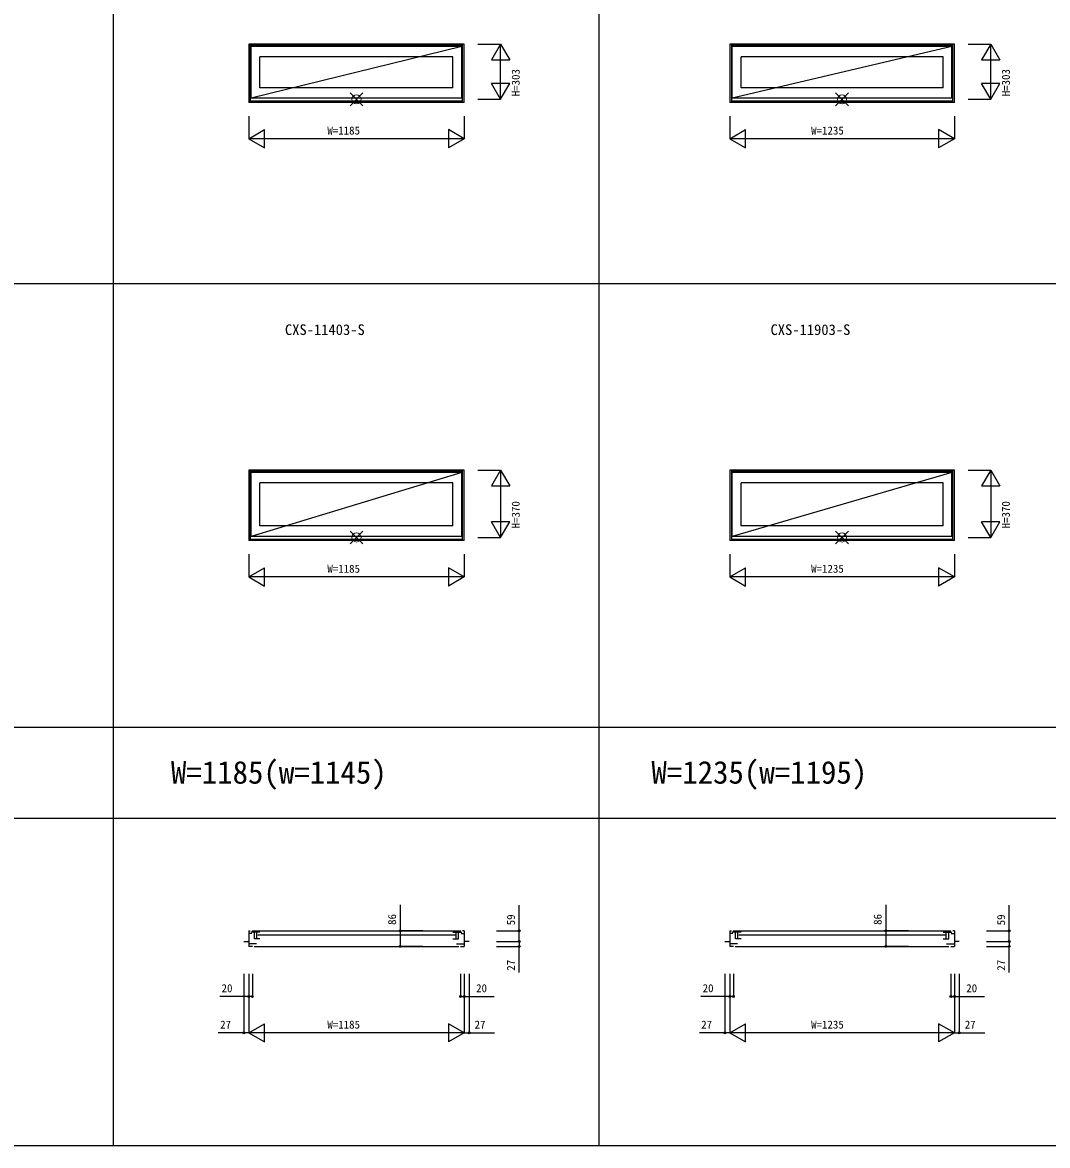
# Model space of a CAD drawing. Units: millimetres, scale not verified. Extents: x -13762 to 13750, y -10000 to 10000.
# Drawn here: x -5741 to -105, y -1925 to 4248 of the extents above; entities that cross this region are included whole.
import ezdxf
from ezdxf.enums import TextEntityAlignment as Align

# ---------------------------------------------------------------- set-up
doc = ezdxf.new("R2010")
doc.units = ezdxf.units.MM
doc.header["$LTSCALE"] = 50
for name, color, linetype in [('0-0_0', 7, 'Continuous'), ('0-1_YKK_A1', 4, 'Continuous'), ('0-2_YKK_B1', 4, 'Continuous'), ('0-4_YKK_F1', 7, 'Continuous'), ('0-6_YKK_N1', 2, 'Continuous')]:
    doc.layers.add(name, color=color, linetype=linetype)
doc.layers.add('0-5_YKK_IN', color=1, linetype='Continuous', lineweight=18)
doc.styles.add('ＭＳ ゴシック', font='')
doc.styles.get('ＭＳ ゴシック').set_extended_font_data('MS Gothic')

msp = doc.modelspace()

# ---------------------------------------------------------------- linework, layer by layer
at = {"layer": '0-1_YKK_A1'}
for p, q in [((-4488.5, 4128.75), (-4488.5, 3808.75)), ((-3321.5, 4121.25), (-4488.5, 4121.25)), ((-3326.5, 4116.25), (-4483.5, 4116.25)), ((-3326.5, 3831.25), (-3326.5, 4116.25)), ((-3321.5, 3808.75), (-3321.5, 4128.75)), ((-3312.5, 3808.75), (-3312.5, 4128.75)), ((-1843.5, 4128.75), (-1843.5, 3808.75)), ((-626.5, 4121.25), (-1843.5, 4121.25)), ((-631.5, 4116.25), (-1838.5, 4116.25)), ((-631.5, 3831.25), (-631.5, 4116.25)), ((-626.5, 3808.75), (-626.5, 4128.75)), ((-617.5, 3808.75), (-617.5, 4128.75)), ((-3374.5, 4058.25), (-4435.5, 4058.25)), ((-4435.5, 3889.25), (-4435.5, 4058.25)), ((-3374.5, 3889.25), (-3374.5, 4058.25)), ((-679.5, 4058.25), (-1790.5, 4058.25)), ((-1790.5, 3889.25), (-1790.5, 4058.25)), ((-679.5, 3889.25), (-679.5, 4058.25)), ((-3374.5, 3889.25), (-4435.5, 3889.25)), ((-679.5, 3889.25), (-1790.5, 3889.25)), ((-3326.5, 3831.25), (-4483.5, 3831.25)), ((-631.5, 3831.25), (-1838.5, 3831.25)), ((-3312.5, 3808.75), (-4497.5, 3808.75)), ((-3321.5, 3814.75), (-4488.5, 3814.75)), ((-617.5, 3808.75), (-1852.5, 3808.75)), ((-626.5, 3814.75), (-1843.5, 3814.75)), ((-4488.5, 1787.25), (-4488.5, 1400.25)), ((-3321.5, 1779.75), (-4488.5, 1779.75)), ((-3326.5, 1774.75), (-4483.5, 1774.75)), ((-3326.5, 1422.75), (-3326.5, 1774.75)), ((-3321.5, 1400.25), (-3321.5, 1787.25)), ((-3312.5, 1400.25), (-3312.5, 1787.25)), ((-1843.5, 1787.25), (-1843.5, 1400.25)), ((-626.5, 1779.75), (-1843.5, 1779.75)), ((-631.5, 1774.75), (-1838.5, 1774.75)), ((-631.5, 1422.75), (-631.5, 1774.75)), ((-626.5, 1400.25), (-626.5, 1787.25)), ((-617.5, 1400.25), (-617.5, 1787.25)), ((-3374.5, 1716.75), (-4435.5, 1716.75)), ((-4435.5, 1480.75), (-4435.5, 1716.75)), ((-3374.5, 1480.75), (-3374.5, 1716.75)), ((-679.5, 1716.75), (-1790.5, 1716.75)), ((-1790.5, 1480.75), (-1790.5, 1716.75)), ((-679.5, 1480.75), (-679.5, 1716.75)), ((-3326.5, 1422.75), (-4483.5, 1422.75)), ((-3374.5, 1480.75), (-4435.5, 1480.75)), ((-631.5, 1422.75), (-1838.5, 1422.75)), ((-679.5, 1480.75), (-1790.5, 1480.75)), ((-3312.5, 1400.25), (-4497.5, 1400.25)), ((-3321.5, 1406.25), (-4488.5, 1406.25)), ((-617.5, 1400.25), (-1852.5, 1400.25)), ((-626.5, 1406.25), (-1843.5, 1406.25))]:
    msp.add_line(p, q, dxfattribs=at)
for points in [[(-3312.5, 4128.75), (-4497.5, 4128.75), (-4497.5, 3808.75)], [(-3326.5, 4116.25), (-4483.5, 3831.25), (-4483.5, 4116.25)], [(-617.5, 4128.75), (-1852.5, 4128.75), (-1852.5, 3808.75)], [(-631.5, 4116.25), (-1838.5, 3831.25), (-1838.5, 4116.25)], [(-3312.5, 1787.25), (-4497.5, 1787.25), (-4497.5, 1400.25)], [(-3326.5, 1774.75), (-4483.5, 1422.75), (-4483.5, 1774.75)], [(-617.5, 1787.25), (-1852.5, 1787.25), (-1852.5, 1400.25)], [(-631.5, 1774.75), (-1838.5, 1422.75), (-1838.5, 1774.75)]]:
    msp.add_lwpolyline(points, dxfattribs=at)
at = {"layer": '0-2_YKK_B1'}
for p, q in [((-4497.5, -744.5), (-4488.5, -744.5)), ((-4497.5, -744.5), (-4497.5, -830.5)), ((-4480.5, -760), (-4497.5, -760)), ((-4435.5, -752), (-4483.5, -752)), ((-4478.5, -744.5), (-3331.5, -744.5)), ((-4453, -788), (-4453, -752)), ((-3362.5, -768.5), (-4447.5, -768.5)), ((-3374.5, -752), (-3326.5, -752)), ((-3357, -788), (-3357, -752)), ((-3329.5, -760), (-3312.5, -760)), ((-3312.5, -744.5), (-3321.5, -744.5)), ((-3312.5, -744.5), (-3312.5, -830.5)), ((-1852.5, -744.5), (-1843.5, -744.5)), ((-1852.5, -744.5), (-1852.5, -830.5)), ((-1835.5, -760), (-1852.5, -760)), ((-1790.5, -752), (-1838.5, -752)), ((-1833.5, -744.5), (-636.5, -744.5)), ((-1808, -788), (-1808, -752)), ((-667.5, -768.5), (-1802.5, -768.5)), ((-679.5, -752), (-631.5, -752)), ((-662, -788), (-662, -752)), ((-634.5, -760), (-617.5, -760)), ((-617.5, -744.5), (-626.5, -744.5)), ((-617.5, -744.5), (-617.5, -830.5)), ((-4524.5, -803.5), (-4497.5, -803.5)), ((-4455, -817), (-4497.5, -817)), ((-4477.5, -830.5), (-4497.5, -830.5)), ((-4467.5, -830.5), (-3342.5, -830.5)), ((-3355, -817), (-3312.5, -817)), ((-3332.5, -830.5), (-3312.5, -830.5)), ((-3285.5, -803.5), (-3312.5, -803.5)), ((-1879.5, -803.5), (-1852.5, -803.5)), ((-1810, -817), (-1852.5, -817)), ((-1832.5, -830.5), (-1852.5, -830.5)), ((-1822.5, -830.5), (-647.5, -830.5)), ((-660, -817), (-617.5, -817)), ((-637.5, -830.5), (-617.5, -830.5)), ((-590.5, -803.5), (-617.5, -803.5))]:
    msp.add_line(p, q, dxfattribs=at)
for points in [[(-4435.5, -788), (-4466.5, -788), (-4466.5, -752)], [(-3374.5, -788), (-3343.5, -788), (-3343.5, -752)], [(-1790.5, -788), (-1821.5, -788), (-1821.5, -752)], [(-679.5, -788), (-648.5, -788), (-648.5, -752)]]:
    msp.add_lwpolyline(points, dxfattribs=at)
at = {"layer": '0-4_YKK_F1'}
for p, q in [((-5240, -1925), (-5240, 9500)), ((-2570, -1925), (-2570, 9500)), ((-13750, 2812.5), (7910, 2812.5)), ((-13750, 375), (7910, 375)), ((-13750, -125), (7910, -125)), ((-13750, -1925), (7910, -1925))]:
    msp.add_line(p, q, dxfattribs=at)
at = {"layer": '0-5_YKK_IN'}
for p, q in [((-3940.36, 3790.39), (-3869.64, 3861.11)), ((-3940.36, 3861.11), (-3869.64, 3790.39)), ((-1270.36, 3790.39), (-1199.64, 3861.11)), ((-1270.36, 3861.11), (-1199.64, 3790.39)), ((-3940.36, 1381.89), (-3869.64, 1452.61)), ((-3940.36, 1452.61), (-3869.64, 1381.89)), ((-1270.36, 1381.89), (-1199.64, 1452.61)), ((-1270.36, 1452.61), (-1199.64, 1381.89))]:
    msp.add_line(p, q, dxfattribs=at)
for centre in [(-3905, 3825.75), (-1235, 3825.75), (-3905, 1417.25), (-1235, 1417.25)]:
    msp.add_circle(centre, 25, dxfattribs=at)
at = {"layer": '0-6_YKK_N1'}
for p, q in [((-3237.5, 4128.75), (-3112.5, 4128.75)), ((-3112.5, 4128.75), (-3062.5, 4042.15)), ((-542.5, 4128.75), (-417.5, 4128.75)), ((-417.5, 4128.75), (-367.5, 4042.15)), ((-3162.5, 4042.15), (-3062.5, 4042.15)), ((-467.5, 4042.15), (-367.5, 4042.15)), ((-3112.5, 3825.75), (-3162.5, 3912.35)), ((-3062.5, 3912.35), (-3162.5, 3912.35)), ((-3112.5, 3825.75), (-3062.5, 3912.35)), ((-417.5, 3825.75), (-467.5, 3912.35)), ((-367.5, 3912.35), (-467.5, 3912.35)), ((-417.5, 3825.75), (-367.5, 3912.35)), ((-3237.5, 3825.75), (-3112.5, 3825.75)), ((-542.5, 3825.75), (-417.5, 3825.75)), ((-4497.5, 3733.75), (-4497.5, 3608.75)), ((-3312.5, 3733.75), (-3312.5, 3608.75)), ((-1852.5, 3733.75), (-1852.5, 3608.75)), ((-617.5, 3733.75), (-617.5, 3608.75)), ((-4497.5, 3608.75), (-4410.9, 3658.75)), ((-4410.9, 3558.75), (-4410.9, 3658.75)), ((-3312.5, 3608.75), (-3399.1, 3658.75)), ((-3399.1, 3658.75), (-3399.1, 3558.75)), ((-1852.5, 3608.75), (-1765.9, 3658.75)), ((-1765.9, 3558.75), (-1765.9, 3658.75)), ((-617.5, 3608.75), (-704.1, 3658.75)), ((-704.1, 3658.75), (-704.1, 3558.75)), ((-4497.5, 3608.75), (-4410.9, 3558.75)), ((-3312.5, 3608.75), (-4497.5, 3608.75)), ((-3312.5, 3608.75), (-3399.1, 3558.75)), ((-1852.5, 3608.75), (-1765.9, 3558.75)), ((-617.5, 3608.75), (-1852.5, 3608.75)), ((-617.5, 3608.75), (-704.1, 3558.75)), ((-3237.5, 1787.25), (-3112.5, 1787.25)), ((-3112.5, 1787.25), (-3162.5, 1700.65)), ((-3112.5, 1787.25), (-3062.5, 1700.65)), ((-3112.5, 1787.25), (-3112.5, 1417.25)), ((-542.5, 1787.25), (-417.5, 1787.25)), ((-417.5, 1787.25), (-467.5, 1700.65)), ((-417.5, 1787.25), (-367.5, 1700.65)), ((-417.5, 1787.25), (-417.5, 1417.25)), ((-3162.5, 1700.65), (-3062.5, 1700.65)), ((-467.5, 1700.65), (-367.5, 1700.65)), ((-3112.5, 1417.25), (-3162.5, 1503.85)), ((-3062.5, 1503.85), (-3162.5, 1503.85)), ((-3112.5, 1417.25), (-3062.5, 1503.85)), ((-417.5, 1417.25), (-467.5, 1503.85)), ((-367.5, 1503.85), (-467.5, 1503.85)), ((-417.5, 1417.25), (-367.5, 1503.85)), ((-3237.5, 1417.25), (-3112.5, 1417.25)), ((-542.5, 1417.25), (-417.5, 1417.25)), ((-4497.5, 1325.25), (-4497.5, 1200.25)), ((-3312.5, 1325.25), (-3312.5, 1200.25)), ((-1852.5, 1325.25), (-1852.5, 1200.25)), ((-617.5, 1325.25), (-617.5, 1200.25)), ((-4497.5, 1200.25), (-4410.9, 1250.25)), ((-4410.9, 1150.25), (-4410.9, 1250.25)), ((-3312.5, 1200.25), (-3399.1, 1250.25)), ((-3399.1, 1250.25), (-3399.1, 1150.25)), ((-1852.5, 1200.25), (-1765.9, 1250.25)), ((-1765.9, 1150.25), (-1765.9, 1250.25)), ((-617.5, 1200.25), (-704.1, 1250.25)), ((-704.1, 1250.25), (-704.1, 1150.25)), ((-4497.5, 1200.25), (-4410.9, 1150.25)), ((-3312.5, 1200.25), (-4497.5, 1200.25)), ((-3312.5, 1200.25), (-3399.1, 1150.25)), ((-1852.5, 1200.25), (-1765.9, 1150.25)), ((-617.5, 1200.25), (-1852.5, 1200.25)), ((-617.5, 1200.25), (-704.1, 1150.25)), ((-3664.14, -602.23), (-3664.14, -744.5)), ((-994.14, -602.23), (-994.14, -744.5)), ((-3539.14, -744.5), (-3664.14, -744.5)), ((-3664.14, -744.5), (-3664.14, -830.5)), ((-3135.5, -744.5), (-3010.5, -744.5)), ((-869.14, -744.5), (-994.14, -744.5)), ((-994.14, -744.5), (-994.14, -830.5)), ((-440.5, -744.5), (-315.5, -744.5)), ((-3539.14, -830.5), (-3664.14, -830.5)), ((-3135.5, -803.5), (-3010.5, -803.5)), ((-3135.5, -830.5), (-3010.5, -830.5)), ((-3010.5, -803.5), (-3010.5, -830.5)), ((-3010.5, -973.93), (-3010.5, -830.5)), ((-869.14, -830.5), (-994.14, -830.5)), ((-440.5, -803.5), (-315.5, -803.5)), ((-440.5, -830.5), (-315.5, -830.5)), ((-315.5, -803.5), (-315.5, -830.5)), ((-315.5, -973.93), (-315.5, -830.5)), ((-4524.5, -980.5), (-4524.5, -1305.5)), ((-4497.5, -980.5), (-4497.5, -1105.5)), ((-4497.5, -980.5), (-4497.5, -1305.5)), ((-3312.5, -980.5), (-3312.5, -1105.5)), ((-3312.5, -980.5), (-3312.5, -1305.5)), ((-3285.5, -980.5), (-3285.5, -1305.5)), ((-1879.5, -980.5), (-1879.5, -1305.5)), ((-1852.5, -980.5), (-1852.5, -1105.5)), ((-1852.5, -980.5), (-1852.5, -1305.5)), ((-617.5, -980.5), (-617.5, -1105.5)), ((-617.5, -980.5), (-617.5, -1305.5)), ((-590.5, -980.5), (-590.5, -1305.5)), ((-4497.5, -1305.5), (-4410.9, -1255.5)), ((-4410.9, -1355.5), (-4410.9, -1255.5)), ((-3312.5, -1305.5), (-3399.1, -1255.5)), ((-3399.1, -1255.5), (-3399.1, -1355.5)), ((-1852.5, -1305.5), (-1765.9, -1255.5)), ((-1765.9, -1355.5), (-1765.9, -1255.5)), ((-617.5, -1305.5), (-704.1, -1255.5)), ((-704.1, -1255.5), (-704.1, -1355.5)), ((-4497.5, -1305.5), (-4410.9, -1355.5)), ((-3312.5, -1305.5), (-4497.5, -1305.5)), ((-3312.5, -1305.5), (-3399.1, -1355.5)), ((-1852.5, -1305.5), (-1765.9, -1355.5)), ((-617.5, -1305.5), (-1852.5, -1305.5)), ((-617.5, -1305.5), (-704.1, -1355.5))]:
    msp.add_line(p, q, dxfattribs=at)
for points in [[(-3112.5, 3825.75), (-3112.5, 4128.75), (-3162.5, 4042.15)], [(-417.5, 3825.75), (-417.5, 4128.75), (-467.5, 4042.15)], [(-3135.5, -803.5), (-3010.5, -803.5), (-3010.5, -744.5), (-3010.5, -604.5)], [(-440.5, -803.5), (-315.5, -803.5), (-315.5, -744.5), (-315.5, -604.5)], [(-4497.5, -980.5), (-4497.5, -1305.5), (-4524.5, -1305.5), (-4664.5, -1305.5)], [(-4477.5, -980.5), (-4477.5, -1105.5), (-4497.5, -1105.5), (-4656.54, -1105.5)], [(-3332.5, -980.5), (-3332.5, -1105.5), (-3312.5, -1105.5), (-3147.11, -1105.5)], [(-3312.5, -980.5), (-3312.5, -1305.5), (-3285.5, -1305.5), (-3145.5, -1305.5)], [(-1852.5, -980.5), (-1852.5, -1305.5), (-1879.5, -1305.5), (-2019.5, -1305.5)], [(-1832.5, -980.5), (-1832.5, -1105.5), (-1852.5, -1105.5), (-2011.54, -1105.5)], [(-637.5, -980.5), (-637.5, -1105.5), (-617.5, -1105.5), (-452.11, -1105.5)], [(-617.5, -980.5), (-617.5, -1305.5), (-590.5, -1305.5), (-450.5, -1305.5)]]:
    msp.add_lwpolyline(points, dxfattribs=at)
for centre in [(-3664.14, -744.5), (-3010.5, -744.5), (-994.14, -744.5), (-315.5, -744.5), (-3010.5, -803.5), (-3010.5, -803.5), (-315.5, -803.5), (-315.5, -803.5), (-3664.14, -830.5), (-3010.5, -830.5), (-994.14, -830.5), (-315.5, -830.5), (-4497.5, -1105.5), (-4477.5, -1105.5), (-3332.5, -1105.5), (-3312.5, -1105.5), (-1852.5, -1105.5), (-1832.5, -1105.5), (-637.5, -1105.5), (-617.5, -1105.5), (-4524.5, -1305.5), (-3285.5, -1305.5), (-1879.5, -1305.5), (-590.5, -1305.5)]:
    msp.add_circle(centre, 5, dxfattribs=at)

# ---------------------------------------------------------------- texts
at = {"layer": '0-0_0', "style": 'ＭＳ ゴシック'}
for s, p in [('CXS-11403-S', (-4298.33, 2512.5)), ('CXS-11903-S', (-1628.33, 2512.5))]:
    msp.add_text(s, height=58.65, dxfattribs=at).set_placement(p, align=Align.BOTTOM_LEFT)
at = {"layer": '0-0_0', "color": 3, "style": 'ＭＳ ゴシック'}
for s, p in [('W=1185(w=1145)', (-4925, 26.63)), ('W=1235(w=1195)', (-2283.33, 26.63))]:
    msp.add_text(s, height=124.6, dxfattribs=at).set_placement(p, align=Align.BOTTOM_LEFT)
at = {"layer": '0-6_YKK_N1', "style": 'ＭＳ ゴシック'}
for s, p in [('H=303', (-2994.27, 3842.25)), ('H=303', (-299.27, 3842.25)), ('H=370', (-2994.27, 1467.25)), ('H=370', (-299.27, 1467.25)), ('86', (-3674.14, -712.23)), ('59', (-3020.5, -714.5)), ('86', (-1004.14, -712.23)), ('59', (-325.5, -714.5)), ('27', (-3020.5, -963.93)), ('27', (-325.5, -963.93))]:
    msp.add_text(s, height=43.99, rotation=90, dxfattribs=at).set_placement(p, align=Align.BOTTOM_LEFT)
for s, p in [('W=1185', (-4065, 3618.75)), ('W=1235', (-1405, 3618.75)), ('W=1185', (-4065, 1210.25)), ('W=1235', (-1405, 1210.25)), ('20', (-4646.54, -1095.5)), ('20', (-3247.11, -1095.5)), ('20', (-2001.54, -1095.5)), ('20', (-552.11, -1095.5)), ('27', (-4654.5, -1295.5)), ('W=1185', (-4065, -1295.5)), ('27', (-3255.5, -1295.5)), ('27', (-2009.5, -1295.5)), ('W=1235', (-1405, -1295.5)), ('27', (-560.5, -1295.5))]:
    msp.add_text(s, height=43.99, dxfattribs=at).set_placement(p, align=Align.BOTTOM_LEFT)

doc.saveas('drawing.dxf')
